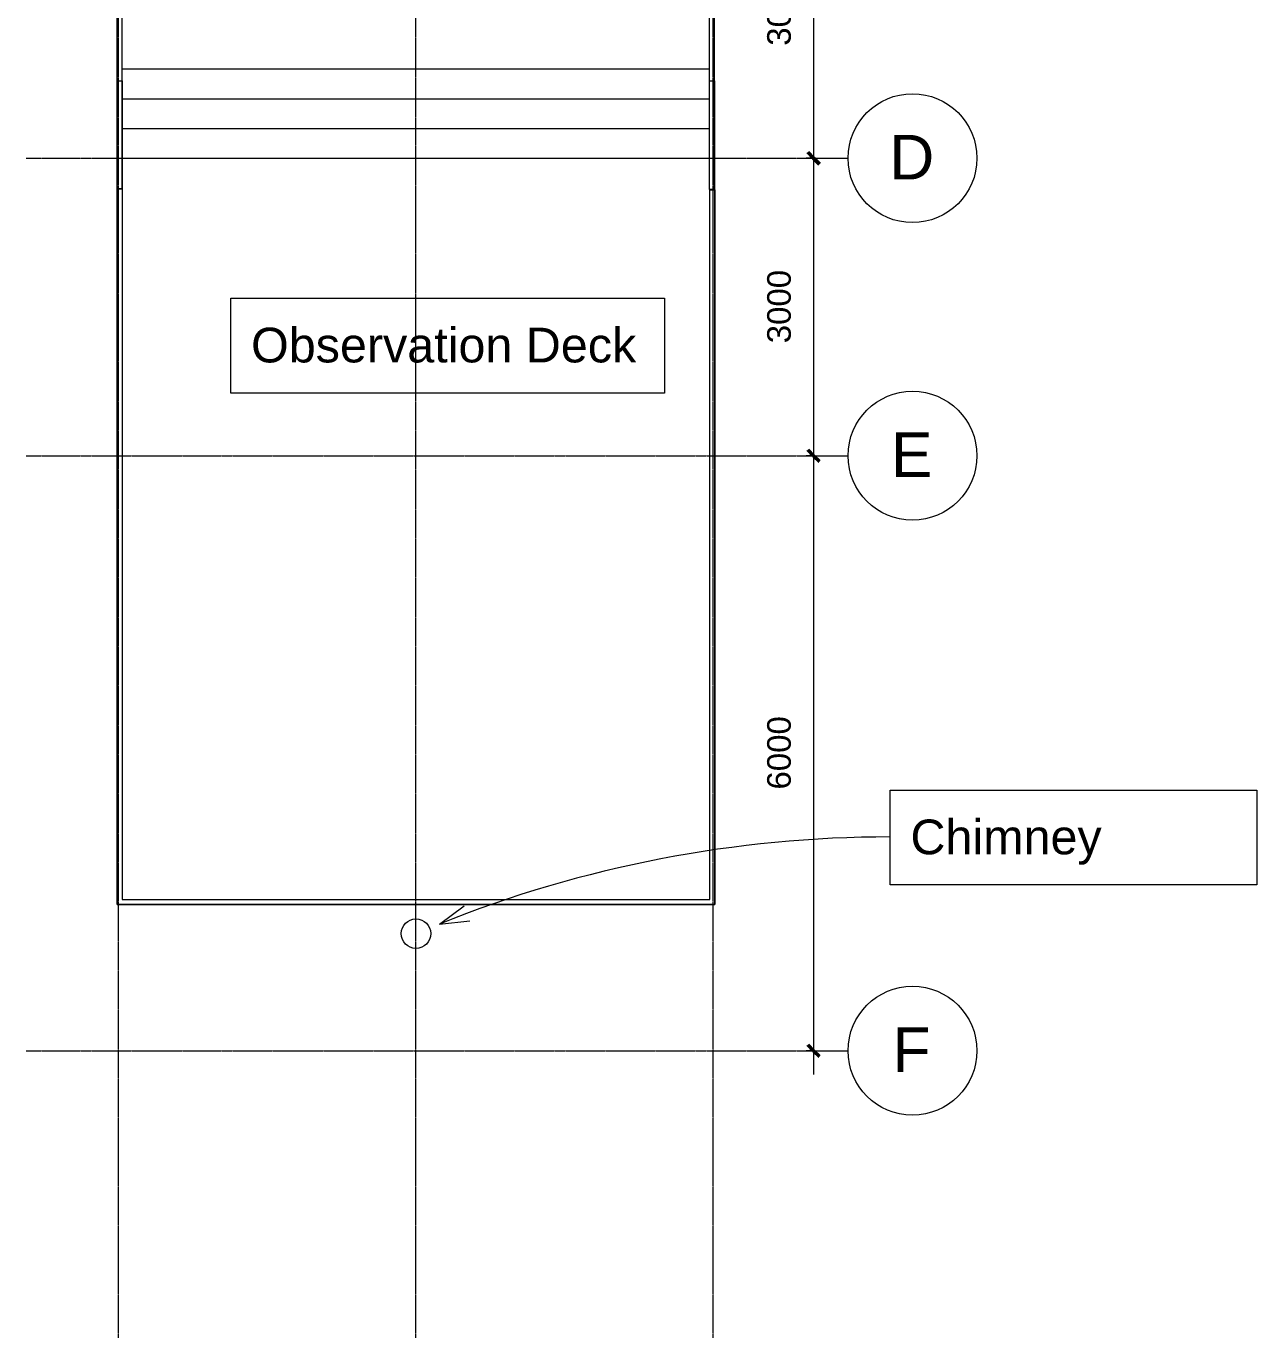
# Model space of a CAD drawing. Header units: millimetres. Extents: x -14653 to 55044, y -19588 to 11008.
# Drawn here: x 42630 to 55044, y -18096 to -4871 of the extents above; entities that cross this region are included whole.
import ezdxf

# ---------------------------------------------------------------- set-up
doc = ezdxf.new("R2010")
doc.units = ezdxf.units.MM
doc.linetypes.add('Grid Line', pattern=[22.225, 12.7, -3.175, 3.175, -3.175])
doc.linetypes.add('Overhead', pattern=[3.96875, 2.38125, -1.5875])
for name, color, linetype, lineweight in [('A-ANNO-DIMS', 211, 'Continuous', 9), ('A-ANNO-DIMS-100', 211, 'Continuous', 9), ('A-DETL-THIN', 151, 'Continuous', 9), ('A-FLOR-HRAL', 11, 'Continuous', 9), ('G-ANNO-TEXT', 231, 'Continuous', 9), ('S-GRID', 1, 'Continuous', 9), ('S-GRID-IDEN', 1, 'Continuous', 9), ('S-STRS', 31, 'Continuous', 9)]:
    doc.layers.add(name, color=color, linetype=linetype, lineweight=lineweight)
doc.styles.add('Arial_1', font='arial.ttf', dxfattribs={"height": 450})
doc.styles.add('Arial_3', font='arial.ttf', dxfattribs={"height": 238.125})
doc.styles.add('Arial_5', font='arial.ttf', dxfattribs={"height": 350})
doc.dimstyles.new('Feet___Inches', dxfattribs={"dimscale": 304.8, "dimtxt": 242.94927, "dimasz": 0.390625, "dimexe": 0.78125, "dimexo": 0.520833, "dimgap": 0.520833, "dimtad": 1, "dimdec": 0, "dimzin": 0, "dimdsep": 46, "dimtxsty": 'Arial_3', "dimblk1": 'OBLIQUE', "dimblk2": 'OBLIQUE', "dimsah": 1, "dimcen": 0.09, "dimdle": 0.78125, "dimazin": 0, "dimtfac": 1, "dimtdec": 4, "dimtix": 1, "dimtmove": 0, "dimatfit": 3, "dimfxl": 1, "dimtvp": 1, "dimtfill": 1, "dimtolj": 1, "dimtzin": 0, "dimarcsym": 2})

# ---------------------------------------------------------------- blocks, each defined once
blk = doc.blocks.new('Top Rail Type - Top Rail_Internal_-932544-Level 2')
at = {"layer": 'A-FLOR-HRAL'}
for p, q in [((7049, -5422), (7099, -5422)), ((7049, -6202), (7049, -5422)), ((7099, -5422), (7099, -6202)), ((7049, -6511), (7049, -6202)), ((7049, -6202), (7099, -6202)), ((7099, -6202), (7099, -6511)), ((7099, -6511), (7049, -6511))]:
    blk.add_line(p, q, dxfattribs=at)
blk = doc.blocks.new('Top Rail Type - Top Rail_Internal_-V20-Level 2')
at = {"layer": 'A-FLOR-HRAL'}
for p, q in [((7049, -3404), (7099, -3404)), ((7049, -5302), (7049, -3404)), ((7099, -5302), (7099, -3404)), ((7049, -6202), (7049, -5302)), ((7099, -6202), (7099, -5302)), ((7049, -6511), (7049, -6202)), ((7099, -6511), (7099, -6202)), ((7049, -6511), (7099, -6511))]:
    blk.add_line(p, q, dxfattribs=at)
blk = doc.blocks.new('Top Rail Type - Top Rail_Internal_-933816-Level 2')
at = {"layer": 'A-FLOR-HRAL'}
for p, q in [((13024, -5422), (13074, -5422)), ((13024, -6202), (13024, -5422)), ((13074, -5422), (13074, -6202)), ((13024, -6516), (13024, -6202)), ((13024, -6202), (13074, -6202)), ((13074, -6202), (13074, -6516)), ((13074, -6516), (13024, -6516))]:
    blk.add_line(p, q, dxfattribs=at)
blk = doc.blocks.new('Top Rail Type - Top Rail_Internal_-V21-Level 2')
at = {"layer": 'A-FLOR-HRAL'}
for p, q in [((13024, -3404), (13074, -3404)), ((13024, -5302), (13024, -3404)), ((13074, -5302), (13074, -3404)), ((13024, -6202), (13024, -5302)), ((13074, -6202), (13074, -5302)), ((13024, -6516), (13024, -6202)), ((13074, -6516), (13074, -6202)), ((13024, -6516), (13074, -6516))]:
    blk.add_line(p, q, dxfattribs=at)
blk = doc.blocks.new('Top Rail Type - Top Rail_Internal_-934463-Level 2')
at = {"layer": 'A-FLOR-HRAL'}
for p, q in [((7049, -6512), (7099, -6512)), ((7049, -13727), (7049, -6512)), ((7099, -6512), (7099, -13677)), ((13027, -6522), (13077, -6522)), ((13027, -13677), (13027, -6522)), ((13077, -6522), (13077, -13727)), ((13077, -13727), (7049, -13727)), ((7099, -13677), (13027, -13677))]:
    blk.add_line(p, q, dxfattribs=at)
blk = doc.blocks.new('Top Rail Type - Top Rail_Internal_-V22-Level 2')
at = {"layer": 'A-FLOR-HRAL'}
for p, q in [((7099, -6512), (7049, -6512)), ((7049, -6512), (7049, -13727)), ((7099, -6512), (7099, -13677)), ((13027, -6522), (13077, -6522)), ((13027, -13677), (13027, -6522)), ((13077, -13727), (13077, -6522)), ((7049, -13727), (13077, -13727)), ((7099, -13677), (13027, -13677))]:
    blk.add_line(p, q, dxfattribs=at)
blk = doc.blocks.new('Grid - M_Grid Head - Circle-24584-Level 2')
at = {"layer": 'S-GRID-IDEN'}
blk.add_circle((0, 0), 6.5, dxfattribs=at)
blk = doc.blocks.new('DIMBLOCK17-Level 2')
at = {"layer": 'A-ANNO-DIMS-100', "lineweight": 50, "transparency": 16777216}
for p, q in [((50573, -3202), (50514, -3142)), ((50573, -3202), (50633, -3261)), ((50573, -6202), (50514, -6142)), ((50573, -6202), (50633, -6261))]:
    blk.add_line(p, q, dxfattribs=at)
at = {"layer": 'A-ANNO-DIMS-100', "transparency": 16777216}
for p, q in [((50499, -3202), (50811, -3202)), ((50573, -3202), (50499, -3202)), ((50573, -3202), (50573, -6202)), ((50499, -6202), (50811, -6202)), ((50573, -6202), (50499, -6202))]:
    blk.add_line(p, q, dxfattribs=at)
at = {"layer": 'A-ANNO-DIMS-100', "color": 0, "transparency": 16777216, "insert": (50105, -5068), "char_height": 238.1, "width": 879.1, "attachment_point": 1, "rotation": 90, "line_spacing_factor": 0.941778, "style": 'Arial_3', "bg_fill": 3, "box_fill_scale": 1.25, "bg_fill_color": 256, "bg_fill_true_color": 13158600, "bg_fill_transparency": 0}
blk.add_mtext('3000', dxfattribs=at)
blk = doc.blocks.new('_Oblique')
at = {"color": 0, "linetype": 'ByBlock', "lineweight": -2}
blk.add_line((-0.5, -0.5), (0.5, 0.5), dxfattribs=at)
blk = doc.blocks.new('DIMBLOCK18-Level 2')
at = {"layer": 'A-ANNO-DIMS-100', "transparency": 16777216}
for p, q in [((50499, -6202), (50811, -6202)), ((50573, -6202), (50499, -6202)), ((50573, -6202), (50573, -9202)), ((50499, -9202), (50811, -9202)), ((50573, -9202), (50499, -9202))]:
    blk.add_line(p, q, dxfattribs=at)
at = {"layer": 'A-ANNO-DIMS-100', "lineweight": 50, "transparency": 16777216}
for p, q in [((50573, -6202), (50514, -6142)), ((50573, -6202), (50633, -6261)), ((50573, -9202), (50514, -9142)), ((50573, -9202), (50633, -9261))]:
    blk.add_line(p, q, dxfattribs=at)
at = {"layer": 'A-ANNO-DIMS-100', "color": 0, "transparency": 16777216, "insert": (50105, -8068), "char_height": 238.1, "width": 879.1, "attachment_point": 1, "rotation": 90, "line_spacing_factor": 0.941778, "style": 'Arial_3', "bg_fill": 3, "box_fill_scale": 1.25, "bg_fill_color": 256, "bg_fill_true_color": 13158600, "bg_fill_transparency": 0}
blk.add_mtext('3000', dxfattribs=at)
blk = doc.blocks.new('DIMBLOCK19-Level 2')
at = {"layer": 'A-ANNO-DIMS-100', "transparency": 16777216}
for p, q in [((50499, -9202), (50811, -9202)), ((50573, -9202), (50499, -9202)), ((50573, -9202), (50573, -15440)), ((50499, -15202), (50811, -15202)), ((50573, -15202), (50499, -15202))]:
    blk.add_line(p, q, dxfattribs=at)
at = {"layer": 'A-ANNO-DIMS-100', "lineweight": 50, "transparency": 16777216}
for p, q in [((50573, -9202), (50514, -9142)), ((50573, -9202), (50633, -9261)), ((50573, -15202), (50514, -15142)), ((50573, -15202), (50633, -15261))]:
    blk.add_line(p, q, dxfattribs=at)
at = {"layer": 'A-ANNO-DIMS-100', "color": 0, "transparency": 16777216, "insert": (50105, -12568), "char_height": 238.1, "width": 879.1, "attachment_point": 1, "rotation": 90, "line_spacing_factor": 0.941778, "style": 'Arial_3', "bg_fill": 3, "box_fill_scale": 1.25, "bg_fill_color": 256, "bg_fill_true_color": 13158600, "bg_fill_transparency": 0}
blk.add_mtext('6000', dxfattribs=at)

msp = doc.modelspace()

# ---------------------------------------------------------------- linework, layer by layer
at = {"layer": 'A-DETL-THIN'}
msp.add_circle((46561.8, -14020.9), 148.8, dxfattribs=at)
at = {"layer": 'G-ANNO-TEXT', "color": 7}
for q in [(47048.8, -13740.9), (47106.8, -13890.8)]:
    msp.add_line((46798, -13924.1), q, dxfattribs=at)
at = {"layer": 'G-ANNO-TEXT', "color": 7, "flags": 128}
for points in [[(44695.4, -7614.7), (49070.8, -7614.7), (49070.8, -8570.1), (44695.4, -8570.1)], [(51347.5, -12574.4), (55044.3, -12574.4), (55044.3, -13529.8), (51347.5, -13529.8)]]:
    msp.add_lwpolyline(points, close=True, dxfattribs=at)
at = {"layer": 'S-GRID', "linetype": 'Grid Line'}
for p, q in [((43561.8, -18096.1), (43561.8, 7069.6)), ((46561.8, -18096.1), (46561.8, 7069.6)), ((49561.8, -18096.1), (49561.8, 7069.6)), ((42630.3, -6201.6), (50921, -6201.6)), ((42630.3, -9201.6), (50921, -9201.6)), ((42630.3, -15201.6), (50921, -15201.6))]:
    msp.add_line(p, q, dxfattribs=at)
at = {"layer": 'S-STRS'}
for p, q in [((43599.3, -5301.6), (49524.3, -5301.6)), ((43599.3, -5601.6), (49524.3, -5601.6)), ((43599.3, -5901.6), (49524.3, -5901.6)), ((43599.3, -6201.6), (49524.3, -6201.6))]:
    msp.add_line(p, q, dxfattribs=at)
at = {"layer": 'S-STRS', "linetype": 'Overhead'}
for p, q in [((43599.3, -5601.6), (49524.3, -5601.6)), ((43599.3, -5901.6), (49524.3, -5901.6)), ((43599.3, -6201.6), (49524.3, -6201.6))]:
    msp.add_line(p, q, dxfattribs=at)

# ---------------------------------------------------------------- block references
at = {"layer": 'A-FLOR-HRAL'}
for name in ['Top Rail Type - Top Rail_Internal_-V20-Level 2', 'Top Rail Type - Top Rail_Internal_-V21-Level 2', 'Top Rail Type - Top Rail_Internal_-932544-Level 2', 'Top Rail Type - Top Rail_Internal_-933816-Level 2', 'Top Rail Type - Top Rail_Internal_-934463-Level 2', 'Top Rail Type - Top Rail_Internal_-V22-Level 2']:
    msp.add_blockref(name, (36499.8, 0), dxfattribs=at)
at = {"layer": 'S-GRID-IDEN', "xscale": 99.99999999999993, "yscale": 99.99999999999993, "zscale": 99.99999999999993, "rotation": 269.9999999999994}
for p in [(51571, -6201.6), (51571, -9201.6), (51571, -15201.6)]:
    msp.add_blockref('Grid - M_Grid Head - Circle-24584-Level 2', p, dxfattribs=at)

# ---------------------------------------------------------------- texts
at = {"layer": 'G-ANNO-TEXT', "color": 7, "char_height": 350, "attachment_point": 1, "style": 'Arial_5'}
for s, insert, width in [('Observation Deck', (44898.6, -7911.1), 4802.108), ('Chimney', (51550.7, -12870.8), 2381.012)]:
    msp.add_mtext(s, dxfattribs=dict(at, insert=insert, width=width))
at = {"layer": 'S-GRID-IDEN', "char_height": 450, "attachment_point": 1, "style": 'Arial_1'}
for s, insert, width in [('D', (51336.9, -5966.3), 553.164), ('E', (51353.4, -8966.3), 513.08), ('F', (51369.9, -14966.3), 472.996)]:
    msp.add_mtext(s, dxfattribs=dict(at, insert=insert, width=width))

# ---------------------------------------------------------------- next in the draw order: dimensions: what is measured, and where the dimension line sits
at = {"layer": 'A-ANNO-DIMS'}
dim = msp.add_linear_dim(base=(50573.2, -6201.6), p1=(50657.4, -3201.6), p2=(50657.4, -6201.6), angle=90, dimstyle='Feet___Inches', override={"dimpost": '<>', "dimfxl": 3000}, dxfattribs=at)
dim.commit()
dim.dimension.update_dxf_attribs({"geometry": 'DIMBLOCK17-Level 2', "text_midpoint": (50292.7, -4701.6)})

# ---------------------------------------------------------------- next in the draw order: dimensions: what is measured, and where the dimension line sits
dim = msp.add_linear_dim(base=(50573.2, -9201.6), p1=(50657.4, -6201.6), p2=(50657.4, -9201.6), angle=90, dimstyle='Feet___Inches', override={"dimpost": '<>', "dimfxl": 3000}, dxfattribs=at)
dim.commit()
dim.dimension.update_dxf_attribs({"geometry": 'DIMBLOCK18-Level 2', "text_midpoint": (50292.7, -7701.6)})

# ---------------------------------------------------------------- next in the draw order: dimensions: what is measured, and where the dimension line sits
dim = msp.add_linear_dim(base=(50573.2, -15201.6), p1=(50657.4, -9201.6), p2=(50657.4, -15201.6), angle=90, dimstyle='Feet___Inches', override={"dimpost": '<>', "dimfxl": 6000}, dxfattribs=at)
dim.commit()
dim.dimension.update_dxf_attribs({"geometry": 'DIMBLOCK19-Level 2', "text_midpoint": (50292.8, -12201.6)})

# ---------------------------------------------------------------- next in the draw order: linework, layer by layer
at = {"layer": 'G-ANNO-TEXT', "color": 7}
msp.add_arc((51347.5, -25267.7), 12221.9, 90, 111.85388, dxfattribs=at)

doc.saveas('drawing.dxf')
